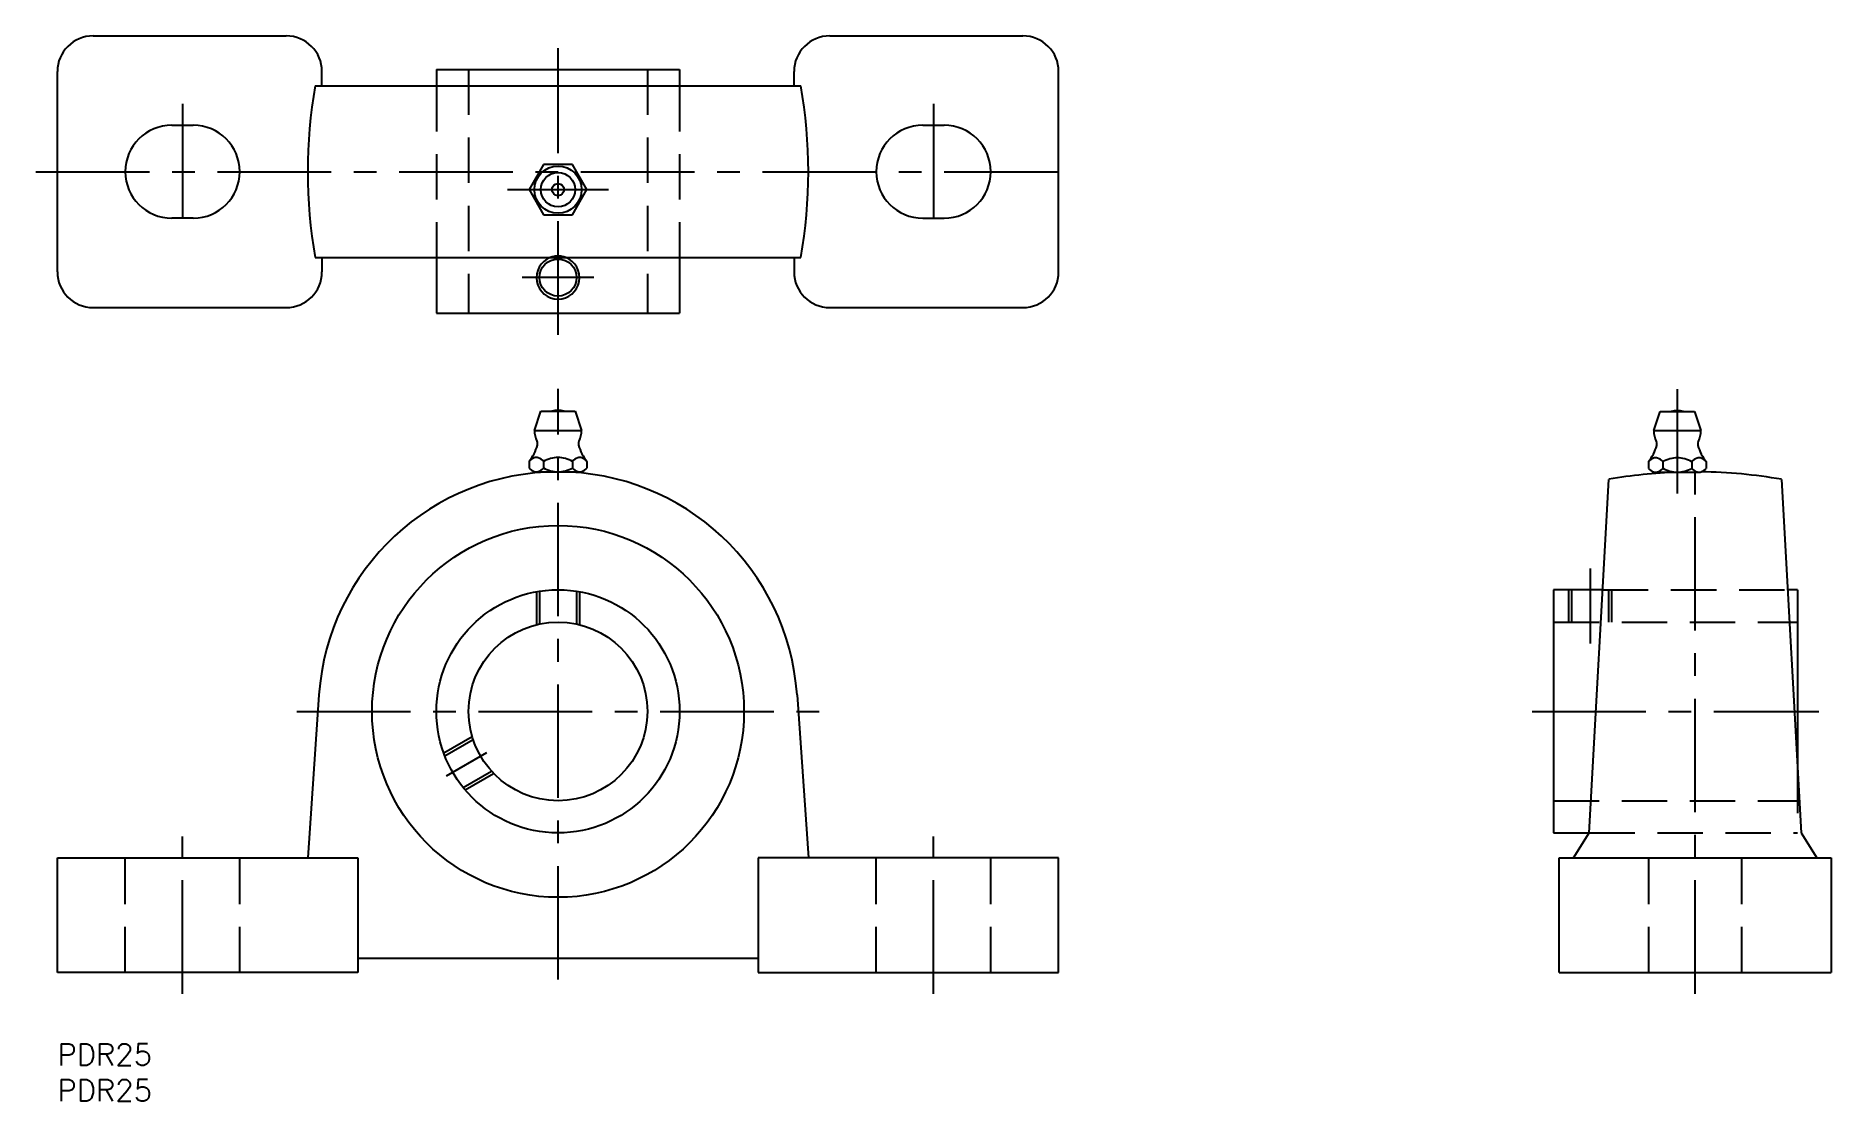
# Model space of a CAD drawing. Extents: x -3 to 248, y -8 to 141.
import ezdxf

# ---------------------------------------------------------------- set-up
doc = ezdxf.new("R2010")
doc.units = 0
doc.header["$LTSCALE"] = 0.5
doc.linetypes.add('CENTER', pattern=[50.8, 31.75, -6.35, 6.35, -6.35])
doc.linetypes.add('DASHED', pattern=[19.05, 12.7, -6.35])
for name, color, linetype in [('MSM_CENTER', 1, 'CENTER'), ('MSM_CONTINUOUS', 7, 'CONTINUOUS'), ('MSM_DASHED', 4, 'DASHED'), ('MSM_NARROW', 5, 'CONTINUOUS'), ('MSM_PART_NUMBER', 7, 'CONTINUOUS')]:
    doc.layers.add(name, color=color, linetype=linetype)
doc.styles.get("Standard").update_dxf_attribs({"font": 'txt.shx', "height": 3, "bigfont": 'bigfont.shx'})

# ---------------------------------------------------------------- blocks, each defined once
blk = doc.blocks.new('*U2')
at = {"layer": 'MSM_PART_NUMBER'}
blk.add_text('PDR25', height=3, dxfattribs=at).set_placement((0, -3))
blk = doc.blocks.new('*U3')
at = {"layer": 'MSM_PART_NUMBER'}
blk.add_text('PDR25', height=3, dxfattribs=at).set_placement((0, -8))

msp = doc.modelspace()

# ---------------------------------------------------------------- linework, layer by layer
at = {"layer": 'MSM_CENTER'}
for p, q in [((70, 99.17), (70, 139.27)), ((17.5, 131.47), (17.5, 112.47)), ((122.5, 131.47), (122.5, 112.47)), ((-3, 121.97), (143, 121.97)), ((62.95, 119.47), (77.05, 119.47)), ((75, 107.17), (65, 107.17)), ((70, 9), (70, 91.61)), ((226.5, 91.57), (226.5, 76.96)), ((229, 7), (229, 82.96)), ((214.3, 66.5), (214.3, 56)), ((33.5, 46.5), (106.58, 46.5)), ((206.2, 46.5), (246.3, 46.5)), ((54.41, 37.5), (60.04, 40.75)), ((17.5, 7), (17.5, 29)), ((122.5, 7), (122.5, 29))]:
    msp.add_line(p, q, dxfattribs=at)
at = {"layer": 'MSM_CONTINUOUS'}
for p, q in [((5, 140.97), (32, 140.97)), ((108, 140.97), (135, 140.97)), ((0, 107.97), (0, 135.97)), ((37, 133.97), (37, 135.97)), ((53, 136.27), (87, 136.27)), ((53, 136.27), (53, 133.97)), ((87, 136.27), (87, 133.97)), ((103, 133.97), (103, 135.97)), ((140, 107.97), (140, 135.97)), ((36.04, 133.97), (103.96, 133.97)), ((19, 128.45), (16, 128.45)), ((121, 128.47), (124, 128.47)), ((67.97, 122.97), (65.95, 119.47)), ((72.02, 122.97), (67.97, 122.97)), ((74.05, 119.47), (72.02, 122.97)), ((65.95, 119.47), (67.97, 115.96)), ((72.02, 115.96), (74.05, 119.47)), ((19, 115.47), (16, 115.47)), ((67.97, 115.96), (72.02, 115.96)), ((121, 115.47), (124, 115.47)), ((36.04, 109.97), (103.96, 109.97)), ((37, 109.97), (37, 107.97)), ((53, 109.97), (53, 102.17)), ((87, 109.97), (87, 102.17)), ((103, 109.97), (103, 107.97)), ((5, 102.97), (32, 102.97)), ((108, 102.97), (135, 102.97)), ((53, 102.17), (87, 102.17)), ((66.7, 85.8), (67.6, 88.5)), ((67.6, 88.5), (72.4, 88.5)), ((72.4, 88.5), (73.3, 85.8)), ((223.2, 85.76), (224.1, 88.46)), ((224.1, 88.46), (228.9, 88.46)), ((228.9, 88.46), (229.8, 85.76)), ((66.7, 85.8), (73.3, 85.8)), ((223.2, 85.76), (229.8, 85.76)), ((65.95, 81.47), (65.95, 80.53)), ((67.97, 81.47), (67.97, 80.53)), ((72.02, 81.47), (72.02, 80.53)), ((74.05, 81.47), (74.05, 80.53)), ((222.45, 81.43), (222.45, 80.48)), ((224.47, 81.43), (224.47, 80.48)), ((228.52, 81.43), (228.52, 80.48)), ((230.55, 81.43), (230.55, 80.48)), ((66.95, 80), (72.75, 80)), ((214.19, 29.5), (216.94, 78.95)), ((223.44, 79.96), (229.51, 79.96)), ((241.06, 78.95), (243.81, 29.5)), ((216.08, 63.5), (209.2, 63.5)), ((209.2, 63.5), (209.2, 29.5)), ((243.3, 63.5), (241.92, 63.5)), ((243.3, 63.5), (243.3, 38.6)), ((36.58, 48.81), (35, 26)), ((103.42, 48.81), (105, 26)), ((209.2, 29.5), (214.19, 29.5)), ((212, 26), (214.19, 29.5)), ((243.81, 29.5), (246, 26)), ((0, 26), (42, 26)), ((0, 10), (0, 26)), ((42, 26), (42, 10)), ((140, 26), (98, 26)), ((98, 26), (98, 10)), ((140, 10), (140, 26)), ((210, 26), (248, 26)), ((210, 10), (210, 26)), ((248, 26), (248, 10)), ((42, 12), (98, 12)), ((42, 10), (0, 10)), ((98, 10), (140, 10)), ((210, 10), (248, 10))]:
    msp.add_line(p, q, dxfattribs=at)
for centre, radius in [((70, 119.47), 3.3), ((70, 119.47), 2.4), ((70, 119.47), 0.849), ((70, 107.17), 2.59), ((70, 46.5), 26), ((70, 46.5), 17), ((70, 46.5), 12.5)]:
    msp.add_circle(centre, radius, dxfattribs=at)
for centre, radius, start, end in [((5, 135.97), 5, 90, 180), ((32, 135.97), 5, 0, 90), ((108, 135.97), 5, 90, 180), ((135, 135.97), 5, 0, 90), ((105, 121.97), 70, 170.1291, 189.8709), ((35, 121.97), 70, 350.1291, 9.8709), ((16, 121.97), 6.5, 90, 270), ((19, 121.97), 6.5, 270, 90), ((121, 121.97), 6.5, 90, 270), ((124, 121.97), 6.5, 270, 90), ((5, 107.97), 5, 180, 270), ((32, 107.97), 5, 270, 0), ((108, 107.97), 5, 180, 270), ((135, 107.97), 5, 270, 0), ((70, 85.41), 3.2, 74.6212, 105.3788), ((226.5, 85.37), 3.2, 74.6212, 105.3788), ((70, 85.8), 3.3, 180, 207.0507), ((70, 85.8), 3.3, 332.9493, 0), ((226.5, 85.76), 3.3, 180, 207.0507), ((226.5, 85.76), 3.3, 332.9493, 0), ((61.33, 85.3), 6, 320.3375, 344.7683), ((66.35, 83.94), 0.8, 344.7674, 27.0696), ((73.65, 83.94), 0.8, 152.9304, 195.2326), ((78.67, 85.3), 6, 195.2317, 219.6625), ((217.83, 85.26), 6, 320.3375, 344.7683), ((222.85, 83.89), 0.8, 344.7674, 27.0696), ((230.15, 83.89), 0.8, 152.9304, 195.2326), ((235.17, 85.26), 6, 195.2317, 219.6625), ((67.1, 80.54), 1.48, 106.5909, 141.1281), ((67.1, 81.46), 1.48, 218.8826, 253.4091), ((66.96, 80.9), 1.1, 75.0414, 104.9586), ((66.82, 80.54), 1.48, 38.8719, 73.4091), ((66.82, 81.46), 1.48, 286.5909, 321.1283), ((70.51, 76.64), 5.45, 106.5809, 117.7257), ((70.51, 85.36), 5.44, 242.2744, 253.4191), ((70, 77.96), 4.04, 75.0501, 104.9499), ((69.49, 76.64), 5.44, 62.2701, 73.4191), ((69.49, 85.36), 5.45, 286.5809, 297.7299), ((73.18, 80.54), 1.48, 106.5909, 141.1281), ((73.18, 81.46), 1.48, 218.8826, 253.4091), ((73.04, 80.9), 1.1, 75.0414, 104.9586), ((72.9, 80.54), 1.48, 38.8719, 73.4091), ((72.9, 81.46), 1.48, 286.5909, 321.1283), ((223.6, 80.5), 1.48, 106.5909, 141.1281), ((223.6, 81.41), 1.48, 218.8826, 253.4091), ((223.46, 80.86), 1.1, 75.0414, 104.9586), ((223.32, 80.5), 1.48, 38.8719, 73.4091), ((223.32, 81.41), 1.48, 286.5909, 321.1283), ((227.01, 76.6), 5.45, 106.5809, 117.7257), ((227.01, 85.31), 5.44, 242.2744, 253.4191), ((226.5, 77.92), 4.04, 75.0501, 104.9499), ((225.99, 76.6), 5.44, 62.2701, 73.4191), ((225.99, 85.31), 5.45, 286.5809, 297.7299), ((229.68, 80.5), 1.48, 106.5909, 141.1281), ((229.68, 81.41), 1.48, 218.8826, 253.4091), ((229.54, 80.86), 1.1, 75.0414, 104.9586), ((229.4, 80.5), 1.48, 38.8719, 73.4091), ((229.4, 81.41), 1.48, 286.5909, 321.1283), ((70, 46.5), 33.5, 3.9618, 176.0382), ((66.96, 81.1), 1.1, 255.0414, 284.9586), ((70, 84.04), 4.04, 255.0501, 284.9499), ((73.04, 81.1), 1.1, 255.0414, 284.9586), ((229, 10), 70, 92.0467, 99.9192), ((223.46, 81.05), 1.1, 255.0414, 284.9586), ((226.5, 83.99), 4.04, 255.0501, 284.9499), ((229.54, 81.05), 1.1, 255.0414, 284.9586), ((229, 10), 70, 80.0808, 89.3211)]:
    msp.add_arc(centre, radius, start, end, dxfattribs=at)
at = {"layer": 'MSM_DASHED'}
for p, q in [((57.5, 136.27), (57.5, 102.17)), ((82.5, 136.27), (82.5, 102.17)), ((53, 133.97), (53, 109.97)), ((87, 133.97), (87, 109.97)), ((67, 63.23), (67, 58.63)), ((67.41, 63.3), (67.41, 58.73)), ((72.59, 63.3), (72.59, 58.73)), ((73, 63.23), (73, 58.63)), ((211.3, 63.5), (211.3, 59)), ((211.71, 63.5), (211.71, 59)), ((216.08, 63.5), (241.92, 63.5)), ((216.89, 63.5), (216.89, 59)), ((217.3, 63.5), (217.3, 59)), ((209.2, 59), (243.3, 59)), ((54.02, 40.69), (58, 42.99)), ((54.17, 40.3), (58.13, 42.59)), ((56.75, 35.85), (60.71, 38.14)), ((57.01, 35.54), (60.99, 37.83)), ((243.3, 38.6), (243.3, 29.5)), ((209.2, 34), (243.3, 34)), ((214.19, 29.5), (243.3, 29.5)), ((9.5, 10), (9.5, 26)), ((25.5, 10), (25.5, 26)), ((114.5, 10), (114.5, 26)), ((130.5, 10), (130.5, 26)), ((222.5, 10), (222.5, 26)), ((235.5, 10), (235.5, 26))]:
    msp.add_line(p, q, dxfattribs=at)
msp.add_arc((70, 107.17), 3, 68.9605, 111.0395, dxfattribs=at)
at = {"layer": 'MSM_NARROW'}
msp.add_arc((70, 107.17), 3, 111.0395, 68.9605, dxfattribs=at)

# ---------------------------------------------------------------- block references
at = {"layer": 'MSM_CONTINUOUS'}
for name in ['*U2', '*U3']:
    msp.add_blockref(name, (0, 0), dxfattribs=at)

doc.saveas('drawing.dxf')
